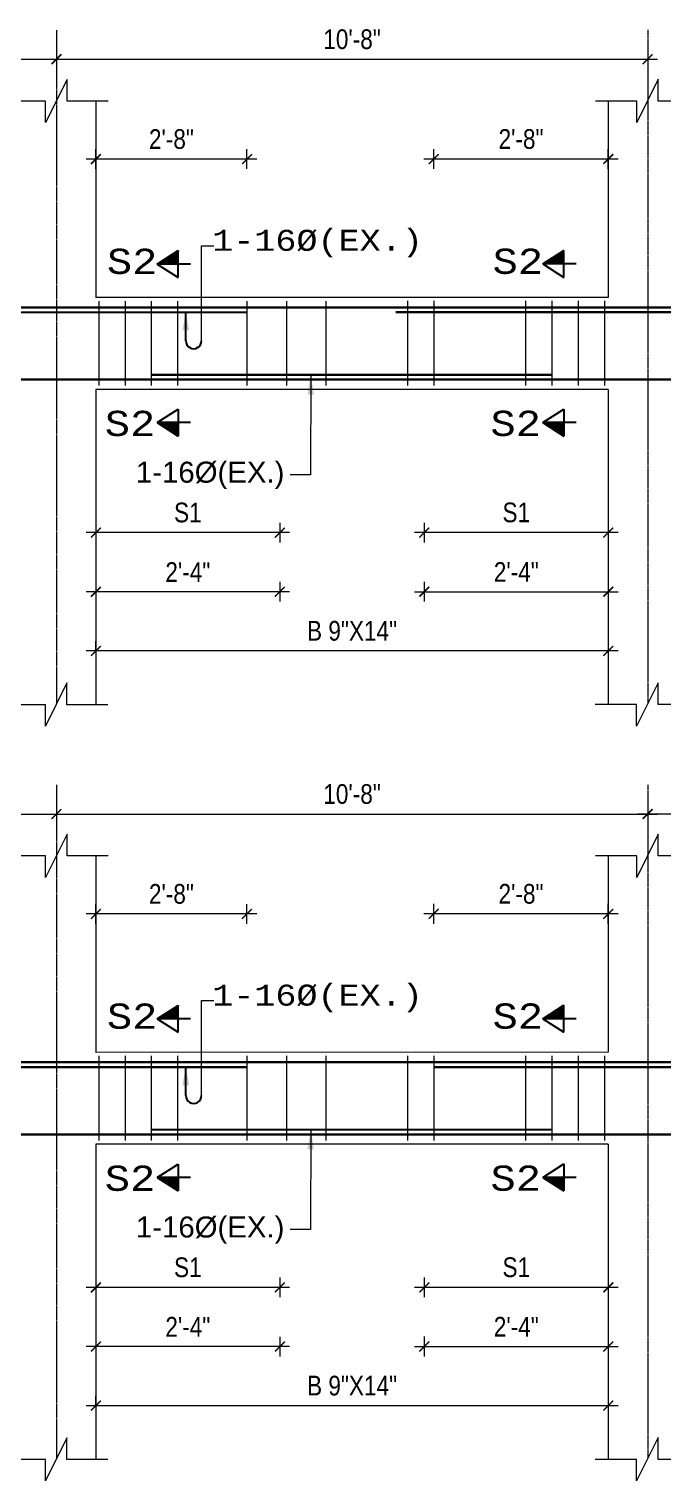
# Model space of a CAD drawing. Header units: inches. Extents: x -2812 to 9774, y -15726 to -746.
# Drawn here: x -2427.6 to -2234.6, y -12051.5 to -11609.3 of the extents above; entities that cross this region are included whole.
import ezdxf

# ---------------------------------------------------------------- set-up
doc = ezdxf.new("R2010")
doc.units = ezdxf.units.IN
doc.header["$LTSCALE"] = 17
doc.header["$MEASUREMENT"] = 0
for name, pattern in [('ACAD_ISO02W100', [15, 12, -3]), ('ACAD_ISO03W100', [30, 12, -18]), ('CENTER2', [1.125, 0.75, -0.125, 0.125, -0.125])]:
    doc.linetypes.add(name, pattern=pattern)
for name, color, linetype, lineweight in [('09 CONTINUITY', 7, 'Continuous', 9), ('15 CENTER', 113, 'CENTER2', 15), ('15 EXT BAR DIMENSION', 130, 'Continuous', 15), ('15 TEXT', 7, 'Continuous', 15), ('20 BEAM ELEVATION', 140, 'ACAD_ISO03W100', 20), ('20 BEAM SECTION ARROW', 7, 'ACAD_ISO02W100', 20), ('20 STIRRUPS', 137, 'Continuous', 20), ('25 BOT BAR', 12, 'Continuous', 25), ('30 EXTRABAR', 6, 'Continuous', 30), ('30 RENFORCEMENT', 12, 'Continuous', 30), ('MARK', 1, 'Continuous', 25), ('RINF', 4, 'Continuous', 25)]:
    doc.layers.add(name, color=color, linetype=linetype, lineweight=lineweight)
doc.layers.add('Dim', color=1, linetype='Continuous')
doc.styles.add('ARIAL', font='arial.ttf')
doc.styles.add('CUNEW', font='cour.ttf')
doc.styles.add('ordinary', font='ARIALN.TTF')
doc.styles.add('TEX8', font='cour.ttf', dxfattribs={"width": 0.75})
doc.dimstyles.new('SUREN 1', dxfattribs={"dimtxt": 0.75, "dimasz": 6, "dimexe": 1.5, "dimexo": 1.5, "dimgap": 1, "dimtad": 1, "dimdec": 1, "dimzin": 3, "dimdsep": 46, "dimlunit": 4, "dimtxsty": 'TEX8', "dimblk": 'ARCHTICK', "dimcen": 0.09375, "dimclrd": 1, "dimclre": 1, "dimclrt": 256, "dimadec": 0, "dimazin": 0, "dimtfac": 0.75, "dimtdec": 1, "dimtmove": 1, "dimatfit": 3, "dimfxl": 1, "dimtolj": 1, "dimtzin": 0, "dimlwd": 9, "dimlwe": 9, "dimarcsym": 0})
doc.dimstyles.new('SUREN 4', dxfattribs={"dimtxt": 4, "dimasz": 3, "dimexe": 3, "dimexo": 0, "dimgap": 3, "dimtad": 1, "dimdec": 0, "dimzin": 3, "dimdsep": 46, "dimlunit": 4, "dimtxsty": 'ordinary', "dimblk": 'ARCHTICK', "dimcen": 8, "dimdle": 3, "dimclrd": 1, "dimclre": 5, "dimclrt": 256, "dimadec": 3, "dimazin": 0, "dimtfac": 1, "dimtdec": 0, "dimtmove": 1, "dimatfit": 3, "dimfxl": 3, "dimfxlon": 1, "dimfrac": 1, "dimtolj": 1, "dimtzin": 0, "dimlwd": 5, "dimlwe": 5, "dimarcsym": 0})

# ---------------------------------------------------------------- blocks, each defined once
blk = doc.blocks.new('_ArchTick')
at = {"color": 0, "linetype": 'ByBlock', "const_width": 0.15}
blk.add_lwpolyline([(-0.5, -0.5), (0.5, 0.5)], dxfattribs=at)
blk = doc.blocks.new('*D1124')
at = {"layer": 'Defpoints', "color": 0, "transparency": 16777216}
for p in [(14452.36, -9256.88), (14508.36, -9256.88), (14452.36, -9300.49)]:
    blk.add_point(p, dxfattribs=at)
at = {"layer": 'Dim', "color": 5, "lineweight": 5, "transparency": 16777216}
for p, q in [((14452.36, -9297.49), (14452.36, -9303.49)), ((14508.36, -9297.49), (14508.36, -9303.49))]:
    blk.add_line(p, q, dxfattribs=at)
at = {"layer": 'Dim', "color": 1, "lineweight": 5, "transparency": 16777216}
blk.add_line((14511.36, -9300.49), (14449.36, -9300.49), dxfattribs=at)
at = {"layer": 'Dim', "color": 1, "lineweight": 5, "transparency": 16777216, "xscale": 3, "yscale": 3, "zscale": 3, "rotation": 180}
blk.add_blockref('_ArchTick', (14452.36, -9300.49), dxfattribs=at)
at = {"layer": 'Dim', "color": 1, "lineweight": 5, "transparency": 16777216, "xscale": 3, "yscale": 3, "zscale": 3}
blk.add_blockref('_ArchTick', (14508.36, -9300.49), dxfattribs=at)
at = {"layer": 'Dim', "transparency": 16777216, "insert": (14480.36, -9294.38), "char_height": 6, "attachment_point": 5, "style": 'ordinary'}
blk.add_mtext('\\A1;S1', dxfattribs=at)
blk = doc.blocks.new('*D1125')
at = {"layer": 'Defpoints', "color": 0, "transparency": 16777216}
for p in [(14452.36, -9256.88), (14508.36, -9256.88), (14508.36, -9318.49)]:
    blk.add_point(p, dxfattribs=at)
at = {"layer": 'Dim', "color": 5, "lineweight": 5, "transparency": 16777216}
for p, q in [((14452.36, -9315.49), (14452.36, -9321.49)), ((14508.36, -9315.49), (14508.36, -9321.49))]:
    blk.add_line(p, q, dxfattribs=at)
at = {"layer": 'Dim', "color": 1, "lineweight": 5, "transparency": 16777216}
blk.add_line((14449.36, -9318.49), (14511.36, -9318.49), dxfattribs=at)
at = {"layer": 'Dim', "color": 1, "lineweight": 5, "transparency": 16777216, "xscale": 3, "yscale": 3, "zscale": 3, "rotation": 180}
blk.add_blockref('_ArchTick', (14452.36, -9318.49), dxfattribs=at)
at = {"layer": 'Dim', "color": 1, "lineweight": 5, "transparency": 16777216, "xscale": 3, "yscale": 3, "zscale": 3}
blk.add_blockref('_ArchTick', (14508.36, -9318.49), dxfattribs=at)
at = {"layer": 'Dim', "transparency": 16777216, "insert": (14480.36, -9312.47), "char_height": 6, "attachment_point": 5, "style": 'ordinary'}
blk.add_mtext('\\A1;2\'-4"', dxfattribs=at)
blk = doc.blocks.new('*D1128')
at = {"layer": 'Defpoints', "color": 0, "transparency": 16777216}
for p in [(14352.36, -9256.9), (14408.36, -9256.9), (14352.36, -9300.51)]:
    blk.add_point(p, dxfattribs=at)
at = {"layer": 'Dim', "color": 5, "lineweight": 5, "transparency": 16777216}
for p, q in [((14352.36, -9297.51), (14352.36, -9303.51)), ((14408.36, -9297.51), (14408.36, -9303.51))]:
    blk.add_line(p, q, dxfattribs=at)
at = {"layer": 'Dim', "color": 1, "lineweight": 5, "transparency": 16777216}
blk.add_line((14411.36, -9300.51), (14349.36, -9300.51), dxfattribs=at)
at = {"layer": 'Dim', "color": 1, "lineweight": 5, "transparency": 16777216, "xscale": 3, "yscale": 3, "zscale": 3, "rotation": 180}
blk.add_blockref('_ArchTick', (14352.36, -9300.51), dxfattribs=at)
at = {"layer": 'Dim', "color": 1, "lineweight": 5, "transparency": 16777216, "xscale": 3, "yscale": 3, "zscale": 3}
blk.add_blockref('_ArchTick', (14408.36, -9300.51), dxfattribs=at)
at = {"layer": 'Dim', "transparency": 16777216, "insert": (14380.36, -9294.4), "char_height": 6, "attachment_point": 5, "style": 'ordinary'}
blk.add_mtext('\\A1;S1', dxfattribs=at)
blk = doc.blocks.new('*D1129')
at = {"layer": 'Defpoints', "color": 0, "transparency": 16777216}
for p in [(14352.36, -9256.9), (14408.36, -9256.9), (14352.36, -9318.51)]:
    blk.add_point(p, dxfattribs=at)
at = {"layer": 'Dim', "color": 5, "lineweight": 5, "transparency": 16777216}
for p, q in [((14352.36, -9315.51), (14352.36, -9321.51)), ((14408.36, -9315.51), (14408.36, -9321.51))]:
    blk.add_line(p, q, dxfattribs=at)
at = {"layer": 'Dim', "color": 1, "lineweight": 5, "transparency": 16777216}
blk.add_line((14411.36, -9318.51), (14349.36, -9318.51), dxfattribs=at)
at = {"layer": 'Dim', "color": 1, "lineweight": 5, "transparency": 16777216, "xscale": 3, "yscale": 3, "zscale": 3, "rotation": 180}
blk.add_blockref('_ArchTick', (14352.36, -9318.51), dxfattribs=at)
at = {"layer": 'Dim', "color": 1, "lineweight": 5, "transparency": 16777216, "xscale": 3, "yscale": 3, "zscale": 3}
blk.add_blockref('_ArchTick', (14408.36, -9318.51), dxfattribs=at)
at = {"layer": 'Dim', "transparency": 16777216, "insert": (14380.36, -9312.49), "char_height": 6, "attachment_point": 5, "style": 'ordinary'}
blk.add_mtext('\\A1;2\'-4"', dxfattribs=at)
blk = doc.blocks.new('*D1131')
at = {"layer": 'Defpoints', "color": 0, "transparency": 16777216}
for p in [(14352.36, -9336.51, 0), (14352.36, -9336.51), (14508.36, -9336.49)]:
    blk.add_point(p, dxfattribs=at)
at = {"layer": 'Dim', "color": 5, "lineweight": 5, "transparency": 16777216}
for p, q in [((14352.36, -9336.51), (14352.36, -9333.51)), ((14508.36, -9336.49), (14508.36, -9339.51))]:
    blk.add_line(p, q, dxfattribs=at)
at = {"layer": 'Dim', "color": 1, "lineweight": 5, "transparency": 16777216}
blk.add_line((14511.36, -9336.51), (14349.36, -9336.51), dxfattribs=at)
at = {"layer": 'Dim', "color": 1, "lineweight": 5, "transparency": 16777216, "xscale": 3, "yscale": 3, "zscale": 3, "rotation": 180}
blk.add_blockref('_ArchTick', (14352.36, -9336.51), dxfattribs=at)
at = {"layer": 'Dim', "color": 1, "lineweight": 5, "transparency": 16777216, "xscale": 3, "yscale": 3, "zscale": 3}
blk.add_blockref('_ArchTick', (14508.36, -9336.51), dxfattribs=at)
at = {"layer": 'Dim', "transparency": 16777216, "insert": (14430.36, -9330.44), "char_height": 6, "attachment_point": 5, "style": 'ordinary'}
blk.add_mtext('\\A1;B 9"X14"', dxfattribs=at)
blk = doc.blocks.new('A$C760A2D39')
at = {"layer": 'MARK', "color": 2}
blk.add_line((0.65, 1.5), (0.65, 6.92), dxfattribs=at)
blk.add_ellipse((2.15, 1.5), major_axis=(-1.06, 1.06), ratio=1, start_param=0.785398, end_param=3.926991, dxfattribs=at)
blk.add_solid([(1.3, 3.47), (0.65, 6.93), (0, 3.47)], dxfattribs=at)
blk = doc.blocks.new('A$C685A745A')
at = {"layer": '20 BEAM ELEVATION', "linetype": 'Continuous', "lineweight": 20, "ltscale": 10}
blk.add_lwpolyline([(3.65, 1.47), (3.65, 19.57), (5.96, 19.57)], dxfattribs=at)
at = {"layer": '20 BEAM SECTION ARROW', "color": 6, "linetype": 'Continuous'}
blk.add_blockref('A$C760A2D39', (0, -0.01), dxfattribs=at)
blk = doc.blocks.new('*D1137')
at = {"layer": 'Defpoints', "color": 0, "transparency": 16777216}
for p in [(14520.36, -9147.4), (14738.36, -9147.4), (14738.36, -9156.3)]:
    blk.add_point(p, dxfattribs=at)
at = {"layer": 'Dim', "color": 5, "lineweight": 5, "transparency": 16777216}
for p, q in [((14520.36, -9153.3), (14520.36, -9159.3)), ((14738.36, -9153.3), (14738.36, -9159.3))]:
    blk.add_line(p, q, dxfattribs=at)
at = {"layer": 'Dim', "color": 1, "lineweight": 5, "transparency": 16777216}
blk.add_line((14517.36, -9156.3), (14741.36, -9156.3), dxfattribs=at)
at = {"layer": 'Dim', "color": 1, "lineweight": 5, "transparency": 16777216, "xscale": 3, "yscale": 3, "zscale": 3, "rotation": 180}
blk.add_blockref('_ArchTick', (14520.36, -9156.3), dxfattribs=at)
at = {"layer": 'Dim', "color": 1, "lineweight": 5, "transparency": 16777216, "xscale": 3, "yscale": 3, "zscale": 3}
blk.add_blockref('_ArchTick', (14738.36, -9156.3), dxfattribs=at)
at = {"layer": 'Dim', "transparency": 16777216, "insert": (14629.36, -9150.24), "char_height": 6, "attachment_point": 5, "style": 'ordinary'}
blk.add_mtext('\\A1;12\'-9"', dxfattribs=at)
blk = doc.blocks.new('*D1138')
at = {"layer": 'Defpoints', "color": 0, "transparency": 16777216}
for p in [(14340.36, -9147.42, 0), (14520.36, -9147.4), (14520.36, -9156.32)]:
    blk.add_point(p, dxfattribs=at)
at = {"layer": 'Dim', "color": 5, "lineweight": 5, "transparency": 16777216}
for p, q in [((14340.36, -9153.32), (14340.36, -9159.32)), ((14520.36, -9153.32), (14520.36, -9159.32))]:
    blk.add_line(p, q, dxfattribs=at)
at = {"layer": 'Dim', "color": 1, "lineweight": 5, "transparency": 16777216}
blk.add_line((14337.36, -9156.32), (14523.36, -9156.32), dxfattribs=at)
at = {"layer": 'Dim', "color": 1, "lineweight": 5, "transparency": 16777216, "xscale": 3, "yscale": 3, "zscale": 3, "rotation": 180}
blk.add_blockref('_ArchTick', (14340.36, -9156.32), dxfattribs=at)
at = {"layer": 'Dim', "color": 1, "lineweight": 5, "transparency": 16777216, "xscale": 3, "yscale": 3, "zscale": 3}
blk.add_blockref('_ArchTick', (14520.36, -9156.32), dxfattribs=at)
at = {"layer": 'Dim', "transparency": 16777216, "insert": (14430.36, -9150.26), "char_height": 6, "attachment_point": 5, "style": 'ordinary'}
blk.add_mtext('\\A1;10\'-8"', dxfattribs=at)
blk = doc.blocks.new('*D1139')
at = {"layer": 'Defpoints', "color": 0, "transparency": 16777216}
for p in [(14455.24, -9186.71), (14508.36, -9228.88), (14455.24, -9233.4)]:
    blk.add_point(p, dxfattribs=at)
at = {"layer": 'Dim', "color": 5, "lineweight": 5, "transparency": 16777216}
for p, q in [((14455.24, -9189.71), (14455.24, -9183.71)), ((14508.36, -9189.71), (14508.36, -9183.71))]:
    blk.add_line(p, q, dxfattribs=at)
at = {"layer": 'Dim', "color": 1, "lineweight": 5, "transparency": 16777216}
blk.add_line((14511.36, -9186.71), (14452.24, -9186.71), dxfattribs=at)
at = {"layer": 'Dim', "color": 1, "lineweight": 5, "transparency": 16777216, "xscale": 3, "yscale": 3, "zscale": 3, "rotation": 180}
blk.add_blockref('_ArchTick', (14455.24, -9186.71), dxfattribs=at)
at = {"layer": 'Dim', "color": 1, "lineweight": 5, "transparency": 16777216, "xscale": 3, "yscale": 3, "zscale": 3}
blk.add_blockref('_ArchTick', (14508.36, -9186.71), dxfattribs=at)
at = {"layer": 'Dim', "transparency": 16777216, "insert": (14481.8, -9180.65), "char_height": 6, "attachment_point": 5, "style": 'ordinary'}
blk.add_mtext('\\A1;2\'-8"', dxfattribs=at)
blk = doc.blocks.new('*D1140')
at = {"layer": 'Defpoints', "color": 0, "transparency": 16777216}
for p in [(14352.36, -9186.73), (14352.36, -9228.9), (14398.37, -9233.4)]:
    blk.add_point(p, dxfattribs=at)
at = {"layer": 'Dim', "color": 5, "lineweight": 5, "transparency": 16777216}
for p, q in [((14352.36, -9189.73), (14352.36, -9183.73)), ((14398.37, -9189.73), (14398.37, -9183.73))]:
    blk.add_line(p, q, dxfattribs=at)
at = {"layer": 'Dim', "color": 1, "lineweight": 5, "transparency": 16777216}
blk.add_line((14401.37, -9186.73), (14349.36, -9186.73), dxfattribs=at)
at = {"layer": 'Dim', "color": 1, "lineweight": 5, "transparency": 16777216, "xscale": 3, "yscale": 3, "zscale": 3, "rotation": 180}
blk.add_blockref('_ArchTick', (14352.36, -9186.73), dxfattribs=at)
at = {"layer": 'Dim', "color": 1, "lineweight": 5, "transparency": 16777216, "xscale": 3, "yscale": 3, "zscale": 3}
blk.add_blockref('_ArchTick', (14398.37, -9186.73), dxfattribs=at)
at = {"layer": 'Dim', "transparency": 16777216, "insert": (14375.36, -9180.67), "char_height": 6, "attachment_point": 5, "style": 'ordinary'}
blk.add_mtext('\\A1;2\'-8"', dxfattribs=at)
blk = doc.blocks.new('*D1143')
at = {"layer": 'Defpoints', "color": 0, "transparency": 16777216}
for p in [(14122.36, -9147.42), (14340.36, -9147.42), (14340.36, -9156.32)]:
    blk.add_point(p, dxfattribs=at)
at = {"layer": 'Dim', "color": 5, "lineweight": 5, "transparency": 16777216}
for p, q in [((14122.36, -9153.32), (14122.36, -9159.32)), ((14340.36, -9153.32), (14340.36, -9159.32))]:
    blk.add_line(p, q, dxfattribs=at)
at = {"layer": 'Dim', "color": 1, "lineweight": 5, "transparency": 16777216}
blk.add_line((14119.36, -9156.32), (14343.36, -9156.32), dxfattribs=at)
at = {"layer": 'Dim', "color": 1, "lineweight": 5, "transparency": 16777216, "xscale": 3, "yscale": 3, "zscale": 3, "rotation": 180}
blk.add_blockref('_ArchTick', (14122.36, -9156.32), dxfattribs=at)
at = {"layer": 'Dim', "color": 1, "lineweight": 5, "transparency": 16777216, "xscale": 3, "yscale": 3, "zscale": 3}
blk.add_blockref('_ArchTick', (14340.36, -9156.32), dxfattribs=at)
at = {"layer": 'Dim', "transparency": 16777216, "insert": (14231.36, -9150.26), "char_height": 6, "attachment_point": 5, "style": 'ordinary'}
blk.add_mtext('\\A1;13\'-9"', dxfattribs=at)
blk = doc.blocks.new('*D1200')
at = {"layer": 'Defpoints', "color": 0, "transparency": 16777216}
for p in [(14452.36, -9026.99), (14508.36, -9026.99), (14452.36, -9070.6)]:
    blk.add_point(p, dxfattribs=at)
at = {"layer": 'Dim', "color": 5, "lineweight": 5, "transparency": 16777216}
for p, q in [((14452.36, -9067.6), (14452.36, -9073.6)), ((14508.36, -9067.6), (14508.36, -9073.6))]:
    blk.add_line(p, q, dxfattribs=at)
at = {"layer": 'Dim', "color": 1, "lineweight": 5, "transparency": 16777216}
blk.add_line((14511.36, -9070.6), (14449.36, -9070.6), dxfattribs=at)
at = {"layer": 'Dim', "color": 1, "lineweight": 5, "transparency": 16777216, "xscale": 3, "yscale": 3, "zscale": 3, "rotation": 180}
blk.add_blockref('_ArchTick', (14452.36, -9070.6), dxfattribs=at)
at = {"layer": 'Dim', "color": 1, "lineweight": 5, "transparency": 16777216, "xscale": 3, "yscale": 3, "zscale": 3}
blk.add_blockref('_ArchTick', (14508.36, -9070.6), dxfattribs=at)
at = {"layer": 'Dim', "transparency": 16777216, "insert": (14480.36, -9064.49), "char_height": 6, "attachment_point": 5, "style": 'ordinary'}
blk.add_mtext('\\A1;S1', dxfattribs=at)
blk = doc.blocks.new('*D1201')
at = {"layer": 'Defpoints', "color": 0, "transparency": 16777216}
for p in [(14452.36, -9026.99), (14508.36, -9026.99), (14508.36, -9088.6)]:
    blk.add_point(p, dxfattribs=at)
at = {"layer": 'Dim', "color": 5, "lineweight": 5, "transparency": 16777216}
for p, q in [((14452.36, -9085.6), (14452.36, -9091.6)), ((14508.36, -9085.6), (14508.36, -9091.6))]:
    blk.add_line(p, q, dxfattribs=at)
at = {"layer": 'Dim', "color": 1, "lineweight": 5, "transparency": 16777216}
blk.add_line((14449.36, -9088.6), (14511.36, -9088.6), dxfattribs=at)
at = {"layer": 'Dim', "color": 1, "lineweight": 5, "transparency": 16777216, "xscale": 3, "yscale": 3, "zscale": 3, "rotation": 180}
blk.add_blockref('_ArchTick', (14452.36, -9088.6), dxfattribs=at)
at = {"layer": 'Dim', "color": 1, "lineweight": 5, "transparency": 16777216, "xscale": 3, "yscale": 3, "zscale": 3}
blk.add_blockref('_ArchTick', (14508.36, -9088.6), dxfattribs=at)
at = {"layer": 'Dim', "transparency": 16777216, "insert": (14480.36, -9082.59), "char_height": 6, "attachment_point": 5, "style": 'ordinary'}
blk.add_mtext('\\A1;2\'-4"', dxfattribs=at)
blk = doc.blocks.new('*D1202')
at = {"layer": 'Defpoints', "color": 0, "transparency": 16777216}
for p in [(14352.36, -9027.01), (14408.36, -9027.01), (14352.36, -9070.62)]:
    blk.add_point(p, dxfattribs=at)
at = {"layer": 'Dim', "color": 5, "lineweight": 5, "transparency": 16777216}
for p, q in [((14352.36, -9067.62), (14352.36, -9073.62)), ((14408.36, -9067.62), (14408.36, -9073.62))]:
    blk.add_line(p, q, dxfattribs=at)
at = {"layer": 'Dim', "color": 1, "lineweight": 5, "transparency": 16777216}
blk.add_line((14411.36, -9070.62), (14349.36, -9070.62), dxfattribs=at)
at = {"layer": 'Dim', "color": 1, "lineweight": 5, "transparency": 16777216, "xscale": 3, "yscale": 3, "zscale": 3, "rotation": 180}
blk.add_blockref('_ArchTick', (14352.36, -9070.62), dxfattribs=at)
at = {"layer": 'Dim', "color": 1, "lineweight": 5, "transparency": 16777216, "xscale": 3, "yscale": 3, "zscale": 3}
blk.add_blockref('_ArchTick', (14408.36, -9070.62), dxfattribs=at)
at = {"layer": 'Dim', "transparency": 16777216, "insert": (14380.36, -9064.51), "char_height": 6, "attachment_point": 5, "style": 'ordinary'}
blk.add_mtext('\\A1;S1', dxfattribs=at)
blk = doc.blocks.new('*D1203')
at = {"layer": 'Defpoints', "color": 0, "transparency": 16777216}
for p in [(14352.36, -9027.01), (14408.36, -9027.01), (14352.36, -9088.62)]:
    blk.add_point(p, dxfattribs=at)
at = {"layer": 'Dim', "color": 5, "lineweight": 5, "transparency": 16777216}
for p, q in [((14352.36, -9085.62), (14352.36, -9091.62)), ((14408.36, -9085.62), (14408.36, -9091.62))]:
    blk.add_line(p, q, dxfattribs=at)
at = {"layer": 'Dim', "color": 1, "lineweight": 5, "transparency": 16777216}
blk.add_line((14411.36, -9088.62), (14349.36, -9088.62), dxfattribs=at)
at = {"layer": 'Dim', "color": 1, "lineweight": 5, "transparency": 16777216, "xscale": 3, "yscale": 3, "zscale": 3, "rotation": 180}
blk.add_blockref('_ArchTick', (14352.36, -9088.62), dxfattribs=at)
at = {"layer": 'Dim', "color": 1, "lineweight": 5, "transparency": 16777216, "xscale": 3, "yscale": 3, "zscale": 3}
blk.add_blockref('_ArchTick', (14408.36, -9088.62), dxfattribs=at)
at = {"layer": 'Dim', "transparency": 16777216, "insert": (14380.36, -9082.61), "char_height": 6, "attachment_point": 5, "style": 'ordinary'}
blk.add_mtext('\\A1;2\'-4"', dxfattribs=at)
blk = doc.blocks.new('*D1204')
at = {"layer": 'Defpoints', "color": 0, "transparency": 16777216}
for p in [(14352.36, -9106.62, 0), (14352.36, -9106.62), (14508.36, -9106.6)]:
    blk.add_point(p, dxfattribs=at)
at = {"layer": 'Dim', "color": 5, "lineweight": 5, "transparency": 16777216}
for p, q in [((14352.36, -9106.62), (14352.36, -9103.62)), ((14508.36, -9106.6), (14508.36, -9109.62))]:
    blk.add_line(p, q, dxfattribs=at)
at = {"layer": 'Dim', "color": 1, "lineweight": 5, "transparency": 16777216}
blk.add_line((14511.36, -9106.62), (14349.36, -9106.62), dxfattribs=at)
at = {"layer": 'Dim', "color": 1, "lineweight": 5, "transparency": 16777216, "xscale": 3, "yscale": 3, "zscale": 3, "rotation": 180}
blk.add_blockref('_ArchTick', (14352.36, -9106.62), dxfattribs=at)
at = {"layer": 'Dim', "color": 1, "lineweight": 5, "transparency": 16777216, "xscale": 3, "yscale": 3, "zscale": 3}
blk.add_blockref('_ArchTick', (14508.36, -9106.62), dxfattribs=at)
at = {"layer": 'Dim', "transparency": 16777216, "insert": (14430.36, -9100.55), "char_height": 6, "attachment_point": 5, "style": 'ordinary'}
blk.add_mtext('\\A1;B 9"X14"', dxfattribs=at)
blk = doc.blocks.new('*D1175')
at = {"layer": 'Defpoints', "color": 0, "transparency": 16777216}
for p in [(14340.36, -8917.53, 0), (14520.36, -8917.51), (14520.36, -8926.43)]:
    blk.add_point(p, dxfattribs=at)
at = {"layer": 'Dim', "color": 5, "lineweight": 5, "transparency": 16777216}
for p, q in [((14340.36, -8923.43), (14340.36, -8929.43)), ((14520.36, -8923.43), (14520.36, -8929.43))]:
    blk.add_line(p, q, dxfattribs=at)
at = {"layer": 'Dim', "color": 1, "lineweight": 5, "transparency": 16777216}
blk.add_line((14337.36, -8926.43), (14523.36, -8926.43), dxfattribs=at)
at = {"layer": 'Dim', "color": 1, "lineweight": 5, "transparency": 16777216, "xscale": 3, "yscale": 3, "zscale": 3, "rotation": 180}
blk.add_blockref('_ArchTick', (14340.36, -8926.43), dxfattribs=at)
at = {"layer": 'Dim', "color": 1, "lineweight": 5, "transparency": 16777216, "xscale": 3, "yscale": 3, "zscale": 3}
blk.add_blockref('_ArchTick', (14520.36, -8926.43), dxfattribs=at)
at = {"layer": 'Dim', "transparency": 16777216, "insert": (14430.36, -8920.37), "char_height": 6, "attachment_point": 5, "style": 'ordinary'}
blk.add_mtext('\\A1;10\'-8"', dxfattribs=at)
blk = doc.blocks.new('*D1176')
at = {"layer": 'Defpoints', "color": 0, "transparency": 16777216}
for p in [(14455.24, -8956.82), (14508.36, -8998.99), (14455.24, -9003.51)]:
    blk.add_point(p, dxfattribs=at)
at = {"layer": 'Dim', "color": 5, "lineweight": 5, "transparency": 16777216}
for p, q in [((14455.24, -8959.82), (14455.24, -8953.82)), ((14508.36, -8959.82), (14508.36, -8953.82))]:
    blk.add_line(p, q, dxfattribs=at)
at = {"layer": 'Dim', "color": 1, "lineweight": 5, "transparency": 16777216}
blk.add_line((14511.36, -8956.82), (14452.24, -8956.82), dxfattribs=at)
at = {"layer": 'Dim', "color": 1, "lineweight": 5, "transparency": 16777216, "xscale": 3, "yscale": 3, "zscale": 3, "rotation": 180}
blk.add_blockref('_ArchTick', (14455.24, -8956.82), dxfattribs=at)
at = {"layer": 'Dim', "color": 1, "lineweight": 5, "transparency": 16777216, "xscale": 3, "yscale": 3, "zscale": 3}
blk.add_blockref('_ArchTick', (14508.36, -8956.82), dxfattribs=at)
at = {"layer": 'Dim', "transparency": 16777216, "insert": (14481.8, -8950.76), "char_height": 6, "attachment_point": 5, "style": 'ordinary'}
blk.add_mtext('\\A1;2\'-8"', dxfattribs=at)
blk = doc.blocks.new('*D1177')
at = {"layer": 'Defpoints', "color": 0, "transparency": 16777216}
for p in [(14352.36, -8956.84), (14352.36, -8999.01), (14398.37, -9003.51)]:
    blk.add_point(p, dxfattribs=at)
at = {"layer": 'Dim', "color": 5, "lineweight": 5, "transparency": 16777216}
for p, q in [((14352.36, -8959.84), (14352.36, -8953.84)), ((14398.37, -8959.84), (14398.37, -8953.84))]:
    blk.add_line(p, q, dxfattribs=at)
at = {"layer": 'Dim', "color": 1, "lineweight": 5, "transparency": 16777216}
blk.add_line((14401.37, -8956.84), (14349.36, -8956.84), dxfattribs=at)
at = {"layer": 'Dim', "color": 1, "lineweight": 5, "transparency": 16777216, "xscale": 3, "yscale": 3, "zscale": 3, "rotation": 180}
blk.add_blockref('_ArchTick', (14352.36, -8956.84), dxfattribs=at)
at = {"layer": 'Dim', "color": 1, "lineweight": 5, "transparency": 16777216, "xscale": 3, "yscale": 3, "zscale": 3}
blk.add_blockref('_ArchTick', (14398.37, -8956.84), dxfattribs=at)
at = {"layer": 'Dim', "transparency": 16777216, "insert": (14375.36, -8950.78), "char_height": 6, "attachment_point": 5, "style": 'ordinary'}
blk.add_mtext('\\A1;2\'-8"', dxfattribs=at)
blk = doc.blocks.new('*D1178')
at = {"layer": 'Defpoints', "color": 0, "transparency": 16777216}
for p in [(14122.36, -8917.53), (14340.36, -8917.53), (14340.36, -8926.43)]:
    blk.add_point(p, dxfattribs=at)
at = {"layer": 'Dim', "color": 5, "lineweight": 5, "transparency": 16777216}
for p, q in [((14122.36, -8923.43), (14122.36, -8929.43)), ((14340.36, -8923.43), (14340.36, -8929.43))]:
    blk.add_line(p, q, dxfattribs=at)
at = {"layer": 'Dim', "color": 1, "lineweight": 5, "transparency": 16777216}
blk.add_line((14119.36, -8926.43), (14343.36, -8926.43), dxfattribs=at)
at = {"layer": 'Dim', "color": 1, "lineweight": 5, "transparency": 16777216, "xscale": 3, "yscale": 3, "zscale": 3, "rotation": 180}
blk.add_blockref('_ArchTick', (14122.36, -8926.43), dxfattribs=at)
at = {"layer": 'Dim', "color": 1, "lineweight": 5, "transparency": 16777216, "xscale": 3, "yscale": 3, "zscale": 3}
blk.add_blockref('_ArchTick', (14340.36, -8926.43), dxfattribs=at)
at = {"layer": 'Dim', "transparency": 16777216, "insert": (14231.36, -8920.37), "char_height": 6, "attachment_point": 5, "style": 'ordinary'}
blk.add_mtext('\\A1;13\'-9"', dxfattribs=at)
blk = doc.blocks.new('BS1')
at = {"layer": 'RINF'}
h = blk.add_hatch(dxfattribs=at)
h.set_pattern_fill('ANSI31', color=1, scale=0.029257, style=0)
h.set_pattern_definition([(135.000000013, (-54682.4623477, -24377.4366464), (0.00271529004177, 0.00271529004057), [])])
h.paths.add_polyline_path([(14377.42, -8984.71), (14371.02, -8988.8), (14377.42, -8988.8)])
h = blk.add_hatch(dxfattribs=at)
h.set_pattern_fill('ANSI31', color=1, scale=0.029257, style=0)
h.set_pattern_definition([(135.000000013, (-54799.8945498, -24377.4169303), (0.00271529004177, 0.00271529004057), [])])
h.paths.add_polyline_path([(14494.86, -8984.69), (14488.45, -8988.78), (14494.86, -8988.78)])
h = blk.add_hatch(dxfattribs=at)
h.set_pattern_fill('ANSI31', color=1, scale=1.6, style=0)
h.set_pattern_definition([(135.000000013, (-3779756.07274, -826170.25715), (0.148492424155, 0.148492424089), [])])
h.paths.add_polyline_path([(14377.42, -9041.2), (14371.02, -9037.11), (14377.42, -9037.11)])
h = blk.add_hatch(dxfattribs=at)
h.set_pattern_fill('ANSI31', color=1, scale=1.6, style=0)
h.set_pattern_definition([(135.000000013, (-3779873.50495, -826170.23744), (0.148492424155, 0.148492424089), [])])
h.paths.add_polyline_path([(14494.86, -9041.18), (14488.45, -9037.09), (14494.86, -9037.09)])
h = blk.add_hatch(dxfattribs=at)
h.set_pattern_fill('ANSI31', color=1, scale=0.029257, style=0)
h.set_pattern_definition([(135.000000013, (-54682.4623477, -24607.32627), (0.00271529004177, 0.00271529004057), [])])
h.paths.add_polyline_path([(14377.42, -9214.6), (14371.02, -9218.69), (14377.42, -9218.69)])
h = blk.add_hatch(dxfattribs=at)
h.set_pattern_fill('ANSI31', color=1, scale=0.029257, style=0)
h.set_pattern_definition([(135.000000013, (-54799.8945498, -24607.3065538), (0.00271529004177, 0.00271529004057), [])])
h.paths.add_polyline_path([(14494.86, -9214.58), (14488.45, -9218.67), (14494.86, -9218.67)])
h = blk.add_hatch(dxfattribs=at)
h.set_pattern_fill('ANSI31', color=1, scale=1.6, style=0)
h.set_pattern_definition([(135.000000013, (-3779756.07274, -826400.14678), (0.148492424155, 0.148492424089), [])])
h.paths.add_polyline_path([(14377.42, -9271.09), (14371.02, -9267), (14377.42, -9267)])
h = blk.add_hatch(dxfattribs=at)
h.set_pattern_fill('ANSI31', color=1, scale=1.6, style=0)
h.set_pattern_definition([(135.000000013, (-3779873.50495, -826400.12706), (0.148492424155, 0.148492424089), [])])
h.paths.add_polyline_path([(14494.86, -9271.07), (14488.45, -9266.98), (14494.86, -9266.98)])
at = {"layer": '09 CONTINUITY', "color": 2, "lineweight": 5, "ltscale": 25, "elevation": 0}
for points in [[(14356.08, -8939.18), (14343.57, -8939.18), (14343.57, -8932.55), (14337.04, -8945.73), (14337.04, -8939.18), (14324.45, -8939.18)], [(14356.03, -9123.01), (14343.52, -9123.01), (14343.52, -9116.38), (14336.99, -9129.56), (14336.99, -9123.01), (14324.41, -9123.01)], [(14356.08, -9169.07), (14343.57, -9169.07), (14343.57, -9162.44), (14337.04, -9175.61), (14337.04, -9169.07), (14324.45, -9169.07)], [(14356.03, -9352.9), (14343.52, -9352.9), (14343.52, -9346.27), (14336.99, -9359.45), (14336.99, -9352.9), (14324.41, -9352.9)]]:
    blk.add_lwpolyline(points, dxfattribs=at)
at = {"layer": '09 CONTINUITY', "color": 2, "lineweight": 5, "ltscale": 25}
for points in [[(14536.08, -8939.16), (14523.57, -8939.16), (14523.57, -8932.53), (14517.04, -8945.71), (14517.04, -8939.16), (14504.45, -8939.16)], [(14536.03, -9122.99), (14523.52, -9122.99), (14523.52, -9116.36), (14516.99, -9129.54), (14516.99, -9122.99), (14504.41, -9122.99)], [(14536.08, -9169.05), (14523.57, -9169.05), (14523.57, -9162.42), (14517.04, -9175.6), (14517.04, -9169.05), (14504.45, -9169.05)], [(14536.03, -9352.88), (14523.52, -9352.88), (14523.52, -9346.25), (14516.99, -9359.43), (14516.99, -9352.88), (14504.41, -9352.88)]]:
    blk.add_lwpolyline(points, dxfattribs=at)
at = {"layer": '15 CENTER', "ltscale": 0.05}
for p, q in [((14340.36, -8917.53, 0), (14340.36, -9122.77, 0)), ((14520.36, -8917.51), (14520.36, -9122.75)), ((14340.36, -9147.42, 0), (14340.36, -9352.66, 0)), ((14520.36, -9147.4), (14520.36, -9352.64))]:
    blk.add_line(p, q, dxfattribs=at)
at = {"layer": '20 BEAM ELEVATION', "linetype": 'ByBlock', "ltscale": 20}
for p, q in [((14352.36, -8939.18, 0), (14352.36, -8999.01, 0)), ((14508.36, -8939.16), (14508.36, -8998.99)), ((14508.36, -8998.99), (14352.36, -8999.01, 0)), ((14508.36, -9026.99), (14352.36, -9027.01, 0)), ((14352.36, -9027.01, 0), (14352.36, -9123.01, 0)), ((14508.36, -9026.99), (14508.36, -9122.99)), ((14352.36, -9169.07, 0), (14352.36, -9228.9, 0)), ((14508.36, -9169.05), (14508.36, -9228.88)), ((14508.36, -9228.88), (14352.36, -9228.9, 0)), ((14508.36, -9256.88), (14352.36, -9256.9, 0)), ((14352.36, -9256.9, 0), (14352.36, -9352.9, 0)), ((14508.36, -9256.88), (14508.36, -9352.88))]:
    blk.add_line(p, q, dxfattribs=at)
at = {"layer": '20 STIRRUPS'}
for p, q in [((14353.24, -9000.07, 0), (14353.24, -9025.84, 0)), ((14361.24, -9000.07, 0), (14361.24, -9025.84, 0)), ((14369.24, -9000.07, 0), (14369.24, -9025.84, 0)), ((14377.24, -9000.07, 0), (14377.24, -9025.84, 0)), ((14398.37, -9000.07, 0), (14398.37, -9025.84, 0)), ((14410.37, -9000.07, 0), (14410.37, -9025.84, 0)), ((14422.37, -9000.07, 0), (14422.37, -9025.84, 0)), ((14447.24, -9000.05), (14447.24, -9025.83)), ((14455.24, -9000.05), (14455.24, -9025.83)), ((14483.17, -9000.05), (14483.17, -9025.83)), ((14491.17, -9000.05), (14491.17, -9025.83)), ((14499.17, -9000.05), (14499.17, -9025.83)), ((14507.17, -9000.05), (14507.17, -9025.83)), ((14353.24, -9229.96, 0), (14353.24, -9255.73, 0)), ((14361.24, -9229.96, 0), (14361.24, -9255.73, 0)), ((14369.24, -9229.96, 0), (14369.24, -9255.73, 0)), ((14377.24, -9229.96, 0), (14377.24, -9255.73, 0)), ((14398.37, -9229.96, 0), (14398.37, -9255.73, 0)), ((14410.37, -9229.96, 0), (14410.37, -9255.73, 0)), ((14422.37, -9229.96, 0), (14422.37, -9255.73, 0)), ((14447.24, -9229.94), (14447.24, -9255.71)), ((14455.24, -9229.94), (14455.24, -9255.71)), ((14483.17, -9229.94), (14483.17, -9255.71)), ((14491.17, -9229.94), (14491.17, -9255.71)), ((14499.17, -9229.94), (14499.17, -9255.71)), ((14507.17, -9229.94), (14507.17, -9255.71))]:
    blk.add_line(p, q, dxfattribs=at)
at = {"layer": '30 EXTRABAR', "lineweight": 30, "ltscale": 0.75}
for p, q in [((14398.37, -9003.51, 0), (14328.36, -9003.52, 0)), ((14491.17, -9022.54), (14369.24, -9022.57, 0)), ((14398.37, -9233.4, 0), (14328.36, -9233.4, 0)), ((14491.17, -9252.43), (14369.24, -9252.46, 0))]:
    blk.add_line(p, q, dxfattribs=at)
at = {"layer": '30 EXTRABAR', "lineweight": 30, "ltscale": 0.75, "elevation": 0, "flags": 128}
for points in [[(14596.59, -9003.5), (14443.69, -9003.5)], [(14532.36, -9003.5), (14455.24, -9003.51)], [(14597.02, -9233.38), (14455.24, -9233.4)]]:
    blk.add_lwpolyline(points, dxfattribs=at)
at = {"layer": '30 RENFORCEMENT', "lineweight": 30, "ltscale": 0.75}
for p, q in [((14532.36, -9002.03, 0), (14328.36, -9002.04, 0)), ((14532.36, -9024, 0), (14328.36, -9024.01, 0)), ((14746.67, -9231.91), (14328.36, -9231.93, 0)), ((14744.67, -9253.88), (14328.36, -9253.9, 0))]:
    blk.add_line(p, q, dxfattribs=at)
at = {"layer": 'RINF', "color": 1}
for p, q in [((14371.02, -8988.8, 0), (14377.42, -8984.71, 0)), ((14377.42, -8992.89, 0), (14377.42, -8984.71, 0)), ((14488.45, -8988.78), (14494.86, -8984.69)), ((14494.86, -8992.87), (14494.86, -8984.69)), ((14381.16, -8988.8, 0), (14371.02, -8988.8, 0)), ((14371.02, -8988.8, 0), (14377.42, -8992.89, 0)), ((14498.59, -8988.78), (14488.45, -8988.78)), ((14488.45, -8988.78), (14494.86, -8992.87)), ((14371.02, -9037.11, 0), (14377.42, -9033.02, 0)), ((14377.42, -9033.02, 0), (14377.42, -9041.2, 0)), ((14488.45, -9037.09, 0), (14494.86, -9033, 0)), ((14494.86, -9033, 0), (14494.86, -9041.18, 0)), ((14381.16, -9037.11, 0), (14371.02, -9037.11, 0)), ((14371.02, -9037.11, 0), (14377.42, -9041.2, 0)), ((14498.59, -9037.09, 0), (14488.45, -9037.09, 0)), ((14488.45, -9037.09, 0), (14494.86, -9041.18, 0)), ((14371.02, -9218.69, 0), (14377.42, -9214.6, 0)), ((14377.42, -9222.78, 0), (14377.42, -9214.6, 0)), ((14488.45, -9218.67), (14494.86, -9214.58)), ((14494.86, -9222.76), (14494.86, -9214.58)), ((14381.16, -9218.69, 0), (14371.02, -9218.69, 0)), ((14371.02, -9218.69, 0), (14377.42, -9222.78, 0)), ((14498.59, -9218.67), (14488.45, -9218.67)), ((14488.45, -9218.67), (14494.86, -9222.76)), ((14371.02, -9267, 0), (14377.42, -9262.91, 0)), ((14377.42, -9262.91, 0), (14377.42, -9271.09, 0)), ((14488.45, -9266.98, 0), (14494.86, -9262.89, 0)), ((14494.86, -9262.89, 0), (14494.86, -9271.07, 0)), ((14381.16, -9267, 0), (14371.02, -9267, 0)), ((14371.02, -9267, 0), (14377.42, -9271.09, 0)), ((14498.59, -9266.98, 0), (14488.45, -9266.98, 0)), ((14488.45, -9266.98, 0), (14494.86, -9271.07, 0))]:
    blk.add_line(p, q, dxfattribs=at)
at = {"layer": '15 EXT BAR DIMENSION', "xscale": 1.599999999998545, "yscale": 1.599999999998545, "zscale": 1.600000000000193}
for p in [(14378.7, -9014.57, 0), (14378.7, -9244.46, 0)]:
    blk.add_blockref('A$C685A745A', p, dxfattribs=at)
at = {"layer": '15 EXT BAR DIMENSION', "style": 'CUNEW'}
for p in [(14387.76, -8984.78, 0), (14387.76, -9214.67, 0)]:
    blk.add_text('1-16%%C(EX.)', height=6.4, dxfattribs=at).set_placement(p)
at = {"layer": '15 TEXT', "style": 'ARIAL'}
for p in [(14364.55, -9055.4, 0), (14364.55, -9285.29, 0)]:
    blk.add_text('1-16%%C(EX.)', height=6.4, dxfattribs=at).set_placement(p)
at = {"layer": '20 BEAM SECTION ARROW', "color": 2, "style": 'CUNEW'}
for p in [(14355.71, -8991.82, 0), (14473.14, -8991.8), (14355.06, -9041.19, 0), (14472.49, -9041.17, 0), (14355.71, -9221.71, 0), (14473.14, -9221.69), (14355.06, -9271.08, 0), (14472.49, -9271.06, 0)]:
    blk.add_text('S2', height=7.68, rotation=0, dxfattribs=at).set_placement(p)
at = {"layer": 'Dim'}
for base, p1, p2, text, picture, middle in [((14340.36, -8926.43, 0), (14122.36, -8917.53, 0), (14340.36, -8917.53, 0), '13\'-9"', '*D1178', (14231.36, -8920.37, 0)), ((14520.36, -8926.43), (14340.36, -8917.53, 0), (14520.36, -8917.51), '10\'-8"', '*D1175', (14430.36, -8920.37)), ((14352.36, -8956.84, 0), (14398.37, -9003.51, 0), (14352.36, -8999.01, 0), '2\'-8"', '*D1177', (14375.36, -8950.78, 0)), ((14455.24, -8956.82), (14508.36, -8998.99), (14455.24, -9003.51), '2\'-8"', '*D1176', (14481.8, -8950.76)), ((14352.36, -9070.62, 0), (14408.36, -9027.01, 0), (14352.36, -9027.01, 0), 'S1', '*D1202', (14380.36, -9064.51, 0)), ((14352.36, -9088.62, 0), (14408.36, -9027.01, 0), (14352.36, -9027.01, 0), '2\'-4"', '*D1203', (14380.36, -9082.61, 0)), ((14452.36, -9070.6), (14508.36, -9026.99), (14452.36, -9026.99), 'S1', '*D1200', (14480.36, -9064.49)), ((14508.36, -9088.6), (14452.36, -9026.99), (14508.36, -9026.99), '2\'-4"', '*D1201', (14480.36, -9082.59)), ((14352.36, -9106.62), (14508.36, -9106.6), (14352.36, -9106.62, 0), 'B 9"X14"', '*D1204', (14430.36, -9100.55)), ((14340.36, -9156.32, 0), (14122.36, -9147.42, 0), (14340.36, -9147.42, 0), '13\'-9"', '*D1143', (14231.36, -9150.26, 0)), ((14520.36, -9156.32), (14340.36, -9147.42, 0), (14520.36, -9147.4), '10\'-8"', '*D1138', (14430.36, -9150.26)), ((14738.36, -9156.3), (14520.36, -9147.4), (14738.36, -9147.4), '12\'-9"', '*D1137', (14629.36, -9150.24)), ((14352.36, -9186.73, 0), (14398.37, -9233.4, 0), (14352.36, -9228.9, 0), '2\'-8"', '*D1140', (14375.36, -9180.67, 0)), ((14455.24, -9186.71), (14508.36, -9228.88), (14455.24, -9233.4), '2\'-8"', '*D1139', (14481.8, -9180.65)), ((14352.36, -9300.51, 0), (14408.36, -9256.9, 0), (14352.36, -9256.9, 0), 'S1', '*D1128', (14380.36, -9294.4, 0)), ((14352.36, -9318.51, 0), (14408.36, -9256.9, 0), (14352.36, -9256.9, 0), '2\'-4"', '*D1129', (14380.36, -9312.49, 0)), ((14452.36, -9300.49), (14508.36, -9256.88), (14452.36, -9256.88), 'S1', '*D1124', (14480.36, -9294.38)), ((14508.36, -9318.49), (14452.36, -9256.88), (14508.36, -9256.88), '2\'-4"', '*D1125', (14480.36, -9312.47)), ((14352.36, -9336.51), (14508.36, -9336.49), (14352.36, -9336.51, 0), 'B 9"X14"', '*D1131', (14430.36, -9330.44))]:
    dim = blk.add_linear_dim(base=base, p1=p1, p2=p2, angle=180, text=text, dimstyle='SUREN 4', override={"dimtxt": 6}, dxfattribs=at)
    dim.commit()
    dim.dimension.update_dxf_attribs({"geometry": picture, "text_midpoint": middle})
at = {"layer": '15 TEXT'}
for points in [[(14417.78, -9022.54, 0), (14417.74, -9052.96, 0), (14411.56, -9052.96, 0)], [(14417.78, -9252.43, 0), (14417.74, -9282.85, 0), (14411.56, -9282.85, 0)]]:
    blk.add_leader(points, dimstyle='SUREN 1', dxfattribs=at)

msp = doc.modelspace()

# ---------------------------------------------------------------- block references
at = {"layer": '25 BOT BAR'}
msp.add_blockref('BS1', (-16759.59, -2692.02, 0), dxfattribs=at)

doc.saveas('drawing.dxf')
